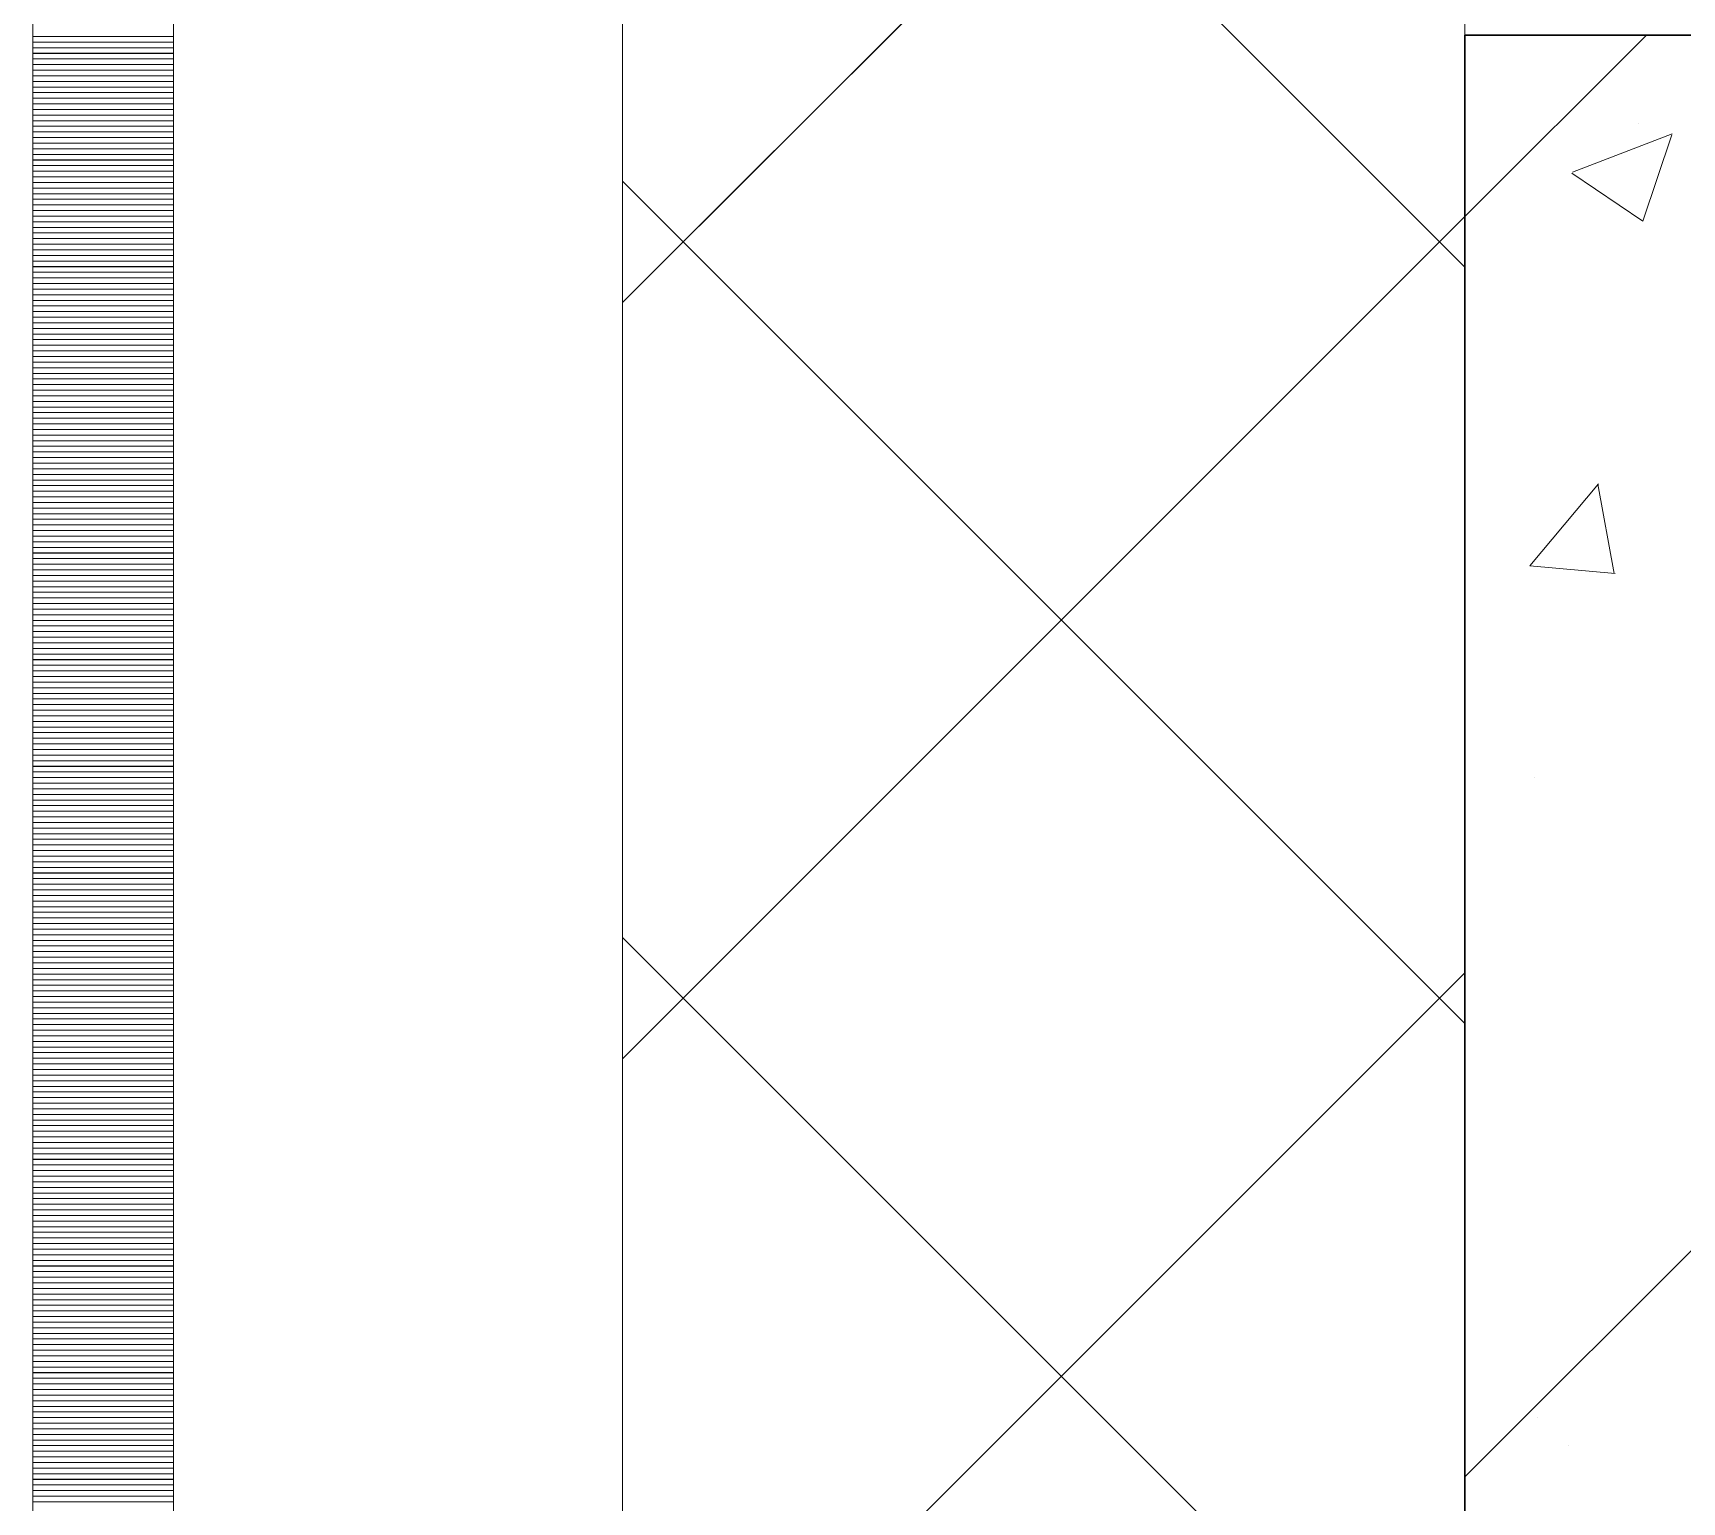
# Model space of a CAD drawing. Header units: millimetres. Extents: x 470010 to 1231400, y -134005 to 421770.
# Drawn here: x 806167.7 to 806461.4, y 177652 to 177913.6 of the extents above; entities that cross this region are included whole.
import ezdxf
from ezdxf.enums import TextEntityAlignment as Align

# ---------------------------------------------------------------- set-up
doc = ezdxf.new("R2010")
doc.units = ezdxf.units.MM
doc.linetypes.add('DASHED', pattern=[19.05, 12.7, -6.35])
doc.linetypes.add('HIDDEN2', pattern=[4.7625, 3.175, -1.5875])
doc.layers.get('Defpoints').update_dxf_attribs({"color": 140})
doc.layers.add('АР_Делит', color=120, linetype='Continuous', lineweight=0, plot=False)
for name, color, linetype, lineweight in [('АР_Колонны', 70, 'Continuous', 30), ('АР_Стены ЖБ', 7, 'Continuous', 35), ('АР_Стены ПЕНОблок', 52, 'Continuous', 20), ('АР_Тонкая', 254, 'Continuous', 5), ('АР_Утеплитель', 31, 'Continuous', 0), ('АР_Штриховка', 8, 'Continuous', 0)]:
    doc.layers.add(name, color=color, linetype=linetype, lineweight=lineweight)
doc.layers.add('РД_Оси_100', color=7, linetype='Continuous', lineweight=0, true_color=0x525252)
doc.styles.add('style1', font='ARIALN.TTF')

# ---------------------------------------------------------------- blocks, each defined once
blk = doc.blocks.new('СОШ_2200_АР_ОСИ_М100_28.05.24')
at = {"layer": 'АР_Делит', "color": 251, "linetype": 'DASHED', "true_color": 0x636466}
blk.add_lwpolyline([(114955, 135155), (114955, -355), (93595.036, -355), (93595.036, 13855), (94145, 13855), (94145, 68320), (66055, 68320), (66055, 13857.73), (83455, 13857.73), (83455, -355), (45245, -355), (45245, 13145), (44695, 13145), (44695, 26755), (45245, 26755), (45245, 68320), (20455, 68320), (20455, 26755), (27955, 26755), (27955, 13145), (-355, 13145), (-355, 100855)], dxfattribs=at)
blk = doc.blocks.new('A$C9108343f')
at = {"layer": 'АР_Колонны', "color": 18, "linetype": 'HIDDEN2', "lineweight": 25, "true_color": 0x000000}
for p, q in [((140704.09, 278279.49), (140924.09, 278279.49)), ((140704.09, 277079.49), (140704.09, 278279.49))]:
    blk.add_line(p, q, dxfattribs=at)
at = {"layer": 'АР_Колонны', "color": 18, "linetype": 'Continuous', "lineweight": 15, "true_color": 0x000000}
for p, q in [((140924.09, 278279.49), (140704.09, 278279.49)), ((140704.09, 278279.49), (140704.09, 277079.49)), ((140924.09, 278279.49), (140704.09, 278279.49)), ((140704.09, 278279.49), (140704.09, 277079.49))]:
    blk.add_line(p, q, dxfattribs=at)
at = {"layer": 'АР_Стены ЖБ', "color": 18, "linetype": 'Continuous', "lineweight": 30, "true_color": 0x000000}
for p, q in [((140924.09, 278279.49), (140704.09, 278279.49)), ((140704.09, 278279.49), (140704.09, 277079.49))]:
    blk.add_line(p, q, dxfattribs=at)
at = {"layer": 'АР_Стены ПЕНОблок', "color": 18, "linetype": 'Continuous', "lineweight": 20, "true_color": 0x000000}
blk.add_line((140704.09, 313879.49), (140704.09, 237679.49), dxfattribs=at)
at = {"layer": 'АР_Тонкая', "color": 18, "linetype": 'Continuous', "lineweight": 5, "true_color": 0x000000}
for p, q in [((140449.09, 313879.49), (140449.09, 237679.49)), ((140474.09, 313879.49), (140474.09, 237679.49)), ((140474.09, 237679.49), (140474.09, 313879.49)), ((140554.09, 237679.49), (140554.09, 313879.49))]:
    blk.add_line(p, q, dxfattribs=at)
at = {"layer": 'АР_Утеплитель', "color": 18, "linetype": 'Continuous', "lineweight": 0, "true_color": 0x000000}
for p, q in [((140554.09, 313879.49), (140554.09, 237679.49)), ((140704.09, 237679.49), (140704.09, 313879.49))]:
    blk.add_line(p, q, dxfattribs=at)
at = {"layer": 'АР_Штриховка', "color": 18, "linetype": 'Continuous', "lineweight": 0, "true_color": 0x000000}
for p, q in [((140704.09, 278238.16), (140554.09, 278388.16)), ((140554.09, 278231.87), (140704.09, 278381.87)), ((140449.09, 278279.24), (140474.09, 278279.24)), ((140449.09, 278278.24), (140474.09, 278278.24)), ((140449.09, 278277.24), (140474.09, 278277.24)), ((140449.09, 278276.24), (140474.09, 278276.24)), ((140449.09, 278275.24), (140474.09, 278275.24)), ((140449.09, 278274.24), (140474.09, 278274.24)), ((140449.09, 278273.24), (140474.09, 278273.24)), ((140449.09, 278272.24), (140474.09, 278272.24)), ((140449.09, 278271.24), (140474.09, 278271.24)), ((140449.09, 278270.24), (140474.09, 278270.24)), ((140449.09, 278269.24), (140474.09, 278269.24)), ((140449.09, 278268.24), (140474.09, 278268.24)), ((140449.09, 278267.24), (140474.09, 278267.24)), ((140449.09, 278266.24), (140474.09, 278266.24)), ((140449.09, 278265.24), (140474.09, 278265.24)), ((140449.09, 278264.24), (140474.09, 278264.24)), ((140449.09, 278263.24), (140474.09, 278263.24)), ((140734.93, 278263.73), (140734.93, 278263.73)), ((140449.09, 278262.24), (140474.09, 278262.24)), ((140449.09, 278261.24), (140474.09, 278261.24)), ((140449.09, 278260.24), (140474.09, 278260.24)), ((140723.22, 278255.07), (140741.01, 278261.9)), ((140735.78, 278246.35), (140740.93, 278261.7)), ((140449.09, 278259.24), (140474.09, 278259.24)), ((140449.09, 278258.24), (140474.09, 278258.24)), ((140449.09, 278257.24), (140474.09, 278257.24)), ((140449.09, 278256.24), (140474.09, 278256.24)), ((140449.09, 278255.24), (140474.09, 278255.24)), ((140449.09, 278254.24), (140474.09, 278254.24)), ((140723.13, 278254.87), (140735.77, 278246.35)), ((140449.09, 278253.24), (140474.09, 278253.24)), ((140449.09, 278252.24), (140474.09, 278252.24)), ((140449.09, 278251.24), (140474.09, 278251.24)), ((140704.09, 278103.46), (140554.09, 278253.46)), ((140449.09, 278250.24), (140474.09, 278250.24)), ((140449.09, 278249.24), (140474.09, 278249.24)), ((140449.09, 278248.24), (140474.09, 278248.24)), ((140449.09, 278247.24), (140474.09, 278247.24)), ((140449.09, 278246.24), (140474.09, 278246.24)), ((140449.09, 278245.24), (140474.09, 278245.24)), ((140554.09, 278097.17), (140704.09, 278247.17)), ((140449.09, 278244.24), (140474.09, 278244.24)), ((140449.09, 278243.24), (140474.09, 278243.24)), ((140449.09, 278242.24), (140474.09, 278242.24)), ((140449.09, 278241.24), (140474.09, 278241.24)), ((140449.09, 278240.24), (140474.09, 278240.24)), ((140449.09, 278239.24), (140474.09, 278239.24)), ((140449.09, 278238.24), (140474.09, 278238.24)), ((140449.09, 278237.24), (140474.09, 278237.24)), ((140449.09, 278236.24), (140474.09, 278236.24)), ((140449.09, 278235.24), (140474.09, 278235.24)), ((140449.09, 278234.24), (140474.09, 278234.24)), ((140449.09, 278233.24), (140474.09, 278233.24)), ((140449.09, 278232.24), (140474.09, 278232.24)), ((140449.09, 278231.24), (140474.09, 278231.24)), ((140449.09, 278230.24), (140474.09, 278230.24)), ((140449.09, 278229.24), (140474.09, 278229.24)), ((140449.09, 278228.24), (140474.09, 278228.24)), ((140449.09, 278227.24), (140474.09, 278227.24)), ((140449.09, 278226.24), (140474.09, 278226.24)), ((140449.09, 278225.24), (140474.09, 278225.24)), ((140449.09, 278224.24), (140474.09, 278224.24)), ((140449.09, 278223.24), (140474.09, 278223.24)), ((140449.09, 278222.24), (140474.09, 278222.24)), ((140449.09, 278221.24), (140474.09, 278221.24)), ((140449.09, 278220.24), (140474.09, 278220.24)), ((140449.09, 278219.24), (140474.09, 278219.24)), ((140449.09, 278218.24), (140474.09, 278218.24)), ((140449.09, 278217.24), (140474.09, 278217.24)), ((140449.09, 278216.24), (140474.09, 278216.24)), ((140449.09, 278215.24), (140474.09, 278215.24)), ((140449.09, 278214.24), (140474.09, 278214.24)), ((140449.09, 278213.24), (140474.09, 278213.24)), ((140449.09, 278212.24), (140474.09, 278212.24)), ((140449.09, 278211.24), (140474.09, 278211.24)), ((140449.09, 278210.24), (140474.09, 278210.24)), ((140449.09, 278209.24), (140474.09, 278209.24)), ((140449.09, 278208.24), (140474.09, 278208.24)), ((140449.09, 278207.24), (140474.09, 278207.24)), ((140449.09, 278206.24), (140474.09, 278206.24)), ((140449.09, 278205.24), (140474.09, 278205.24)), ((140449.09, 278204.24), (140474.09, 278204.24)), ((140449.09, 278203.24), (140474.09, 278203.24)), ((140449.09, 278202.24), (140474.09, 278202.24)), ((140449.09, 278201.24), (140474.09, 278201.24)), ((140449.09, 278200.24), (140474.09, 278200.24)), ((140449.09, 278199.24), (140474.09, 278199.24)), ((140449.09, 278198.24), (140474.09, 278198.24)), ((140715.65, 278184.95), (140727.89, 278199.54)), ((140730.67, 278183.58), (140727.74, 278199.5)), ((140449.09, 278197.24), (140474.09, 278197.24)), ((140449.09, 278196.24), (140474.09, 278196.24)), ((140449.09, 278195.24), (140474.09, 278195.24)), ((140449.09, 278194.24), (140474.09, 278194.24)), ((140449.09, 278193.24), (140474.09, 278193.24)), ((140449.09, 278192.24), (140474.09, 278192.24)), ((140449.09, 278191.24), (140474.09, 278191.24)), ((140449.09, 278190.24), (140474.09, 278190.24)), ((140449.09, 278189.24), (140474.09, 278189.24)), ((140449.09, 278188.24), (140474.09, 278188.24)), ((140449.09, 278187.24), (140474.09, 278187.24)), ((140449.09, 278186.24), (140474.09, 278186.24)), ((140449.09, 278185.24), (140474.09, 278185.24)), ((140449.09, 278184.24), (140474.09, 278184.24)), ((140715.65, 278184.94), (140730.83, 278183.61)), ((140449.09, 278183.24), (140474.09, 278183.24)), ((140449.09, 278182.24), (140474.09, 278182.24)), ((140449.09, 278181.24), (140474.09, 278181.24)), ((140449.09, 278180.24), (140474.09, 278180.24)), ((140449.09, 278179.24), (140474.09, 278179.24)), ((140449.09, 278178.24), (140474.09, 278178.24)), ((140449.09, 278177.24), (140474.09, 278177.24)), ((140449.09, 278176.24), (140474.09, 278176.24)), ((140449.09, 278175.24), (140474.09, 278175.24)), ((140449.09, 278174.24), (140474.09, 278174.24)), ((140449.09, 278173.24), (140474.09, 278173.24)), ((140449.09, 278172.24), (140474.09, 278172.24)), ((140449.09, 278171.24), (140474.09, 278171.24)), ((140449.09, 278170.24), (140474.09, 278170.24)), ((140449.09, 278169.24), (140474.09, 278169.24)), ((140449.09, 278168.24), (140474.09, 278168.24)), ((140449.09, 278167.24), (140474.09, 278167.24)), ((140449.09, 278166.24), (140474.09, 278166.24)), ((140449.09, 278165.24), (140474.09, 278165.24)), ((140449.09, 278164.24), (140474.09, 278164.24)), ((140449.09, 278163.24), (140474.09, 278163.24)), ((140449.09, 278162.24), (140474.09, 278162.24)), ((140449.09, 278161.24), (140474.09, 278161.24)), ((140449.09, 278160.24), (140474.09, 278160.24)), ((140449.09, 278159.24), (140474.09, 278159.24)), ((140449.09, 278158.24), (140474.09, 278158.24)), ((140449.09, 278157.24), (140474.09, 278157.24)), ((140449.09, 278156.24), (140474.09, 278156.24)), ((140449.09, 278155.24), (140474.09, 278155.24)), ((140449.09, 278154.24), (140474.09, 278154.24)), ((140449.09, 278153.24), (140474.09, 278153.24)), ((140449.09, 278152.24), (140474.09, 278152.24)), ((140449.09, 278151.24), (140474.09, 278151.24)), ((140449.09, 278150.24), (140474.09, 278150.24)), ((140449.09, 278149.24), (140474.09, 278149.24)), ((140449.09, 278148.24), (140474.09, 278148.24)), ((140449.09, 278147.24), (140474.09, 278147.24)), ((140449.09, 278146.24), (140474.09, 278146.24)), ((140449.09, 278145.24), (140474.09, 278145.24)), ((140449.09, 278144.24), (140474.09, 278144.24)), ((140449.09, 278143.24), (140474.09, 278143.24)), ((140449.09, 278142.24), (140474.09, 278142.24)), ((140449.09, 278141.24), (140474.09, 278141.24)), ((140449.09, 278140.24), (140474.09, 278140.24)), ((140449.09, 278139.24), (140474.09, 278139.24)), ((140449.09, 278138.24), (140474.09, 278138.24)), ((140449.09, 278137.24), (140474.09, 278137.24)), ((140449.09, 278136.24), (140474.09, 278136.24)), ((140449.09, 278135.24), (140474.09, 278135.24)), ((140449.09, 278134.24), (140474.09, 278134.24)), ((140449.09, 278133.24), (140474.09, 278133.24)), ((140449.09, 278132.24), (140474.09, 278132.24)), ((140449.09, 278131.24), (140474.09, 278131.24)), ((140449.09, 278130.24), (140474.09, 278130.24)), ((140449.09, 278129.24), (140474.09, 278129.24)), ((140449.09, 278128.24), (140474.09, 278128.24)), ((140449.09, 278127.24), (140474.09, 278127.24)), ((140449.09, 278126.24), (140474.09, 278126.24)), ((140449.09, 278125.24), (140474.09, 278125.24)), ((140449.09, 278124.24), (140474.09, 278124.24)), ((140449.09, 278123.24), (140474.09, 278123.24)), ((140449.09, 278122.24), (140474.09, 278122.24)), ((140449.09, 278121.24), (140474.09, 278121.24)), ((140449.09, 278120.24), (140474.09, 278120.24)), ((140449.09, 278119.24), (140474.09, 278119.24)), ((140704.09, 277968.75), (140554.09, 278118.75)), ((140449.09, 278118.24), (140474.09, 278118.24)), ((140449.09, 278117.24), (140474.09, 278117.24)), ((140449.09, 278116.24), (140474.09, 278116.24)), ((140449.09, 278115.24), (140474.09, 278115.24)), ((140449.09, 278114.24), (140474.09, 278114.24)), ((140449.09, 278113.24), (140474.09, 278113.24)), ((140449.09, 278112.24), (140474.09, 278112.24)), ((140449.09, 278111.24), (140474.09, 278111.24)), ((140449.09, 278110.24), (140474.09, 278110.24)), ((140554.09, 277962.47), (140704.09, 278112.47)), ((140449.09, 278109.24), (140474.09, 278109.24)), ((140449.09, 278108.24), (140474.09, 278108.24)), ((140449.09, 278107.24), (140474.09, 278107.24)), ((140449.09, 278106.24), (140474.09, 278106.24)), ((140449.09, 278105.24), (140474.09, 278105.24)), ((140449.09, 278104.24), (140474.09, 278104.24)), ((140449.09, 278103.24), (140474.09, 278103.24)), ((140449.09, 278102.24), (140474.09, 278102.24)), ((140449.09, 278101.24), (140474.09, 278101.24)), ((140449.09, 278100.24), (140474.09, 278100.24)), ((140449.09, 278099.24), (140474.09, 278099.24)), ((140449.09, 278098.24), (140474.09, 278098.24)), ((140449.09, 278097.24), (140474.09, 278097.24)), ((140449.09, 278096.24), (140474.09, 278096.24)), ((140449.09, 278095.24), (140474.09, 278095.24)), ((140449.09, 278094.24), (140474.09, 278094.24)), ((140449.09, 278093.24), (140474.09, 278093.24)), ((140449.09, 278092.24), (140474.09, 278092.24)), ((140449.09, 278091.24), (140474.09, 278091.24)), ((140449.09, 278090.24), (140474.09, 278090.24)), ((140449.09, 278089.24), (140474.09, 278089.24)), ((140449.09, 278088.24), (140474.09, 278088.24)), ((140449.09, 278087.24), (140474.09, 278087.24)), ((140449.09, 278086.24), (140474.09, 278086.24)), ((140449.09, 278085.24), (140474.09, 278085.24)), ((140449.09, 278084.24), (140474.09, 278084.24)), ((140449.09, 278083.24), (140474.09, 278083.24)), ((140449.09, 278082.24), (140474.09, 278082.24)), ((140449.09, 278081.24), (140474.09, 278081.24)), ((140449.09, 278080.24), (140474.09, 278080.24)), ((140449.09, 278079.24), (140474.09, 278079.24)), ((140449.09, 278078.24), (140474.09, 278078.24)), ((140449.09, 278077.24), (140474.09, 278077.24)), ((140449.09, 278076.24), (140474.09, 278076.24)), ((140449.09, 278075.24), (140474.09, 278075.24)), ((140449.09, 278074.24), (140474.09, 278074.24)), ((140449.09, 278073.24), (140474.09, 278073.24)), ((140449.09, 278072.24), (140474.09, 278072.24)), ((140449.09, 278071.24), (140474.09, 278071.24)), ((140449.09, 278070.24), (140474.09, 278070.24)), ((140449.09, 278069.24), (140474.09, 278069.24)), ((140449.09, 278068.24), (140474.09, 278068.24)), ((140449.09, 278067.24), (140474.09, 278067.24)), ((140449.09, 278066.24), (140474.09, 278066.24)), ((140449.09, 278065.24), (140474.09, 278065.24)), ((140449.09, 278064.24), (140474.09, 278064.24)), ((140449.09, 278063.24), (140474.09, 278063.24)), ((140449.09, 278062.24), (140474.09, 278062.24)), ((140449.09, 278061.24), (140474.09, 278061.24)), ((140449.09, 278060.24), (140474.09, 278060.24)), ((140449.09, 278059.24), (140474.09, 278059.24)), ((140449.09, 278058.24), (140474.09, 278058.24)), ((140449.09, 278057.24), (140474.09, 278057.24)), ((140449.09, 278056.24), (140474.09, 278056.24)), ((140449.09, 278055.24), (140474.09, 278055.24)), ((140449.09, 278054.24), (140474.09, 278054.24)), ((140449.09, 278053.24), (140474.09, 278053.24)), ((140449.09, 278052.24), (140474.09, 278052.24)), ((140449.09, 278051.24), (140474.09, 278051.24)), ((140449.09, 278050.24), (140474.09, 278050.24)), ((140449.09, 278049.24), (140474.09, 278049.24)), ((140449.09, 278048.24), (140474.09, 278048.24)), ((140449.09, 278047.24), (140474.09, 278047.24)), ((140449.09, 278046.24), (140474.09, 278046.24)), ((140449.09, 278045.24), (140474.09, 278045.24)), ((140449.09, 278044.24), (140474.09, 278044.24)), ((140449.09, 278043.24), (140474.09, 278043.24)), ((140449.09, 278042.24), (140474.09, 278042.24)), ((140449.09, 278041.24), (140474.09, 278041.24)), ((140449.09, 278040.24), (140474.09, 278040.24)), ((140449.09, 278039.24), (140474.09, 278039.24)), ((140449.09, 278038.24), (140474.09, 278038.24)), ((140449.09, 278037.24), (140474.09, 278037.24)), ((140449.09, 278036.24), (140474.09, 278036.24)), ((140449.09, 278035.24), (140474.09, 278035.24)), ((140449.09, 278034.24), (140474.09, 278034.24)), ((140449.09, 278033.24), (140474.09, 278033.24)), ((140449.09, 278032.24), (140474.09, 278032.24)), ((140449.09, 278031.24), (140474.09, 278031.24)), ((140716.97, 278033.22), (140716.97, 278033.22)), ((140449.09, 278030.24), (140474.09, 278030.24)), ((140449.09, 278029.24), (140474.09, 278029.24)), ((140449.09, 278028.24), (140474.09, 278028.24)), ((140722.58, 278028.23), (140722.58, 278028.23)), ((140449.09, 278027.24), (140474.09, 278027.24)), ((140449.09, 278026.24), (140474.09, 278026.24)), ((140449.09, 278025.24), (140474.09, 278025.24)), ((140449.09, 278024.24), (140474.09, 278024.24)), ((140449.09, 278023.24), (140474.09, 278023.24)), ((140449.09, 278022.24), (140474.09, 278022.24)), ((140449.09, 278021.24), (140474.09, 278021.24)), ((140449.09, 278020.24), (140474.09, 278020.24)), ((140449.09, 278019.24), (140474.09, 278019.24)), ((140449.09, 278018.24), (140474.09, 278018.24))]:
    blk.add_line(p, q, dxfattribs=at)
at = {"layer": 'АР_Штриховка', "color": 18, "linetype": 'Continuous', "lineweight": 5, "true_color": 0x000000}
for p, q in [((140704.09, 278247.17), (140736.42, 278279.49)), ((140704.09, 278022.66), (140924.09, 278242.66)), ((140716.43, 278147.25), (140716.43, 278147.25))]:
    blk.add_line(p, q, dxfattribs=at)
at = {"layer": 'РД_Оси_100'}
blk.add_blockref('СОШ_2200_АР_ОСИ_М100_28.05.24', (140804.09, 223079.49), dxfattribs=at)
at = {"layer": 'Defpoints', "color": 18, "true_color": 0x000000, "style": 'style1'}
for p in [(143949.34, 316089.12), (143974.98, 281639.5), (143890.4, 273244.71), (143839.99, 264276.81), (143967.75, 254892.38), (12251.96, 104178.14), (12382.58, 96023.14)]:
    blk.add_attdef('АР-ПОМЕЩЕНИЕ:НАИМЕНОВАНИЕ', text='', height=100, dxfattribs=at).set_placement(p, align=Align.MIDDLE)
at = {"layer": 'Defpoints', "color": 18, "true_color": 0x000000, "style": 'style1', "flags": 8}
for p in [(143951.3, 279099.09), (143848.34, 269251.11), (143875.33, 260094.25), (144049.74, 250824.7), (163419.28, 238153.36), (155897.46, 237965.97), (183037.2, 237965.97), (143342.94, 237876.19)]:
    blk.add_attdef('АР-ПОМЕЩЕНИЕ:НАИМЕНОВАНИЕ', text='', height=100, dxfattribs=at).set_placement(p, align=Align.MIDDLE)

msp = doc.modelspace()

# ---------------------------------------------------------------- linework, layer by layer
at = {"layer": 'АР_Колонны', "color": 18, "linetype": 'HIDDEN2', "lineweight": 25, "true_color": 0x000000}
for p, q in [((806422.706, 177913.25), (806642.706, 177913.25)), ((806422.706, 176713.25), (806422.706, 177913.25))]:
    msp.add_line(p, q, dxfattribs=at)
at = {"layer": 'АР_Колонны', "color": 18, "linetype": 'Continuous', "lineweight": 15, "true_color": 0x000000}
for p, q in [((806642.706, 177913.25), (806422.706, 177913.25)), ((806422.706, 177913.25), (806422.706, 176713.25)), ((806642.706, 177913.25), (806422.706, 177913.25)), ((806422.706, 177913.25), (806422.706, 176713.25))]:
    msp.add_line(p, q, dxfattribs=at)
at = {"layer": 'АР_Стены ЖБ', "color": 18, "linetype": 'Continuous', "lineweight": 30, "true_color": 0x000000}
for p, q in [((806642.706, 177913.25), (806422.706, 177913.25)), ((806422.706, 177913.25), (806422.706, 176713.25))]:
    msp.add_line(p, q, dxfattribs=at)
at = {"layer": 'АР_Стены ПЕНОблок', "color": 18, "linetype": 'Continuous', "lineweight": 20, "true_color": 0x000000}
msp.add_line((806422.706, 213513.251), (806422.706, 137313.251), dxfattribs=at)
at = {"layer": 'АР_Тонкая', "color": 18, "linetype": 'Continuous', "lineweight": 5, "true_color": 0x000000}
for p, q in [((806167.706, 213513.251), (806167.706, 137313.251)), ((806192.706, 213513.251), (806192.706, 137313.251)), ((806192.706, 137313.251), (806192.706, 213513.251)), ((806272.706, 137313.251), (806272.706, 213513.251))]:
    msp.add_line(p, q, dxfattribs=at)
at = {"layer": 'АР_Утеплитель', "color": 18, "linetype": 'Continuous', "lineweight": 0, "true_color": 0x000000}
for p, q in [((806272.706, 213513.251), (806272.706, 137313.251)), ((806422.706, 137313.251), (806422.706, 213513.251))]:
    msp.add_line(p, q, dxfattribs=at)
at = {"layer": 'АР_Штриховка', "color": 18, "linetype": 'Continuous', "lineweight": 0, "true_color": 0x000000}
for p, q in [((806422.706, 177871.919), (806272.706, 178021.919)), ((806272.706, 177865.632), (806422.706, 178015.632)), ((806167.706, 177913), (806192.706, 177913)), ((806167.706, 177912), (806192.706, 177912)), ((806167.706, 177911), (806192.706, 177911)), ((806167.706, 177910), (806192.706, 177910)), ((806167.706, 177909), (806192.706, 177909)), ((806167.706, 177908), (806192.706, 177908)), ((806167.706, 177907), (806192.706, 177907)), ((806167.706, 177906), (806192.706, 177906)), ((806167.706, 177905), (806192.706, 177905)), ((806167.706, 177904), (806192.706, 177904)), ((806167.706, 177903), (806192.706, 177903)), ((806167.706, 177902), (806192.706, 177902)), ((806167.706, 177901), (806192.706, 177901)), ((806167.706, 177900), (806192.706, 177900)), ((806167.706, 177899), (806192.706, 177899)), ((806167.706, 177898), (806192.706, 177898)), ((806167.706, 177897), (806192.706, 177897)), ((806167.706, 177896), (806192.706, 177896)), ((806167.706, 177895), (806192.706, 177895)), ((806167.706, 177894), (806192.706, 177894)), ((806441.837, 177888.833), (806459.621, 177895.66)), ((806454.388, 177880.105), (806459.538, 177895.454)), ((806167.706, 177893), (806192.706, 177893)), ((806167.706, 177892), (806192.706, 177892)), ((806167.706, 177891), (806192.706, 177891)), ((806167.706, 177890), (806192.706, 177890)), ((806167.706, 177889), (806192.706, 177889)), ((806441.745, 177888.63), (806454.379, 177880.108)), ((806167.706, 177888), (806192.706, 177888)), ((806167.706, 177887), (806192.706, 177887)), ((806167.706, 177886), (806192.706, 177886)), ((806422.706, 177737.215), (806272.706, 177887.215)), ((806167.706, 177885), (806192.706, 177885)), ((806167.706, 177884), (806192.706, 177884)), ((806167.706, 177883), (806192.706, 177883)), ((806167.706, 177882), (806192.706, 177882)), ((806167.706, 177881), (806192.706, 177881)), ((806167.706, 177880), (806192.706, 177880)), ((806272.706, 177730.928), (806422.706, 177880.928)), ((806167.706, 177879), (806192.706, 177879)), ((806167.706, 177878), (806192.706, 177878)), ((806167.706, 177877), (806192.706, 177877)), ((806167.706, 177876), (806192.706, 177876)), ((806167.706, 177875), (806192.706, 177875)), ((806167.706, 177874), (806192.706, 177874)), ((806167.706, 177873), (806192.706, 177873)), ((806167.706, 177872), (806192.706, 177872)), ((806167.706, 177871), (806192.706, 177871)), ((806167.706, 177870), (806192.706, 177870)), ((806167.706, 177869), (806192.706, 177869)), ((806167.706, 177868), (806192.706, 177868)), ((806167.706, 177867), (806192.706, 177867)), ((806167.706, 177866), (806192.706, 177866)), ((806167.706, 177865), (806192.706, 177865)), ((806167.706, 177864), (806192.706, 177864)), ((806167.706, 177863), (806192.706, 177863)), ((806167.706, 177862), (806192.706, 177862)), ((806167.706, 177861), (806192.706, 177861)), ((806167.706, 177860), (806192.706, 177860)), ((806167.706, 177859), (806192.706, 177859)), ((806167.706, 177858), (806192.706, 177858)), ((806167.706, 177857), (806192.706, 177857)), ((806167.706, 177856), (806192.706, 177856)), ((806167.706, 177855), (806192.706, 177855)), ((806167.706, 177854), (806192.706, 177854)), ((806167.706, 177853), (806192.706, 177853)), ((806167.706, 177852), (806192.706, 177852)), ((806167.706, 177851), (806192.706, 177851)), ((806167.706, 177850), (806192.706, 177850)), ((806167.706, 177849), (806192.706, 177849)), ((806167.706, 177848), (806192.706, 177848)), ((806167.706, 177847), (806192.706, 177847)), ((806167.706, 177846), (806192.706, 177846)), ((806167.706, 177845), (806192.706, 177845)), ((806167.706, 177844), (806192.706, 177844)), ((806167.706, 177843), (806192.706, 177843)), ((806167.706, 177842), (806192.706, 177842)), ((806167.706, 177841), (806192.706, 177841)), ((806167.706, 177840), (806192.706, 177840)), ((806167.706, 177839), (806192.706, 177839)), ((806167.706, 177838), (806192.706, 177838)), ((806167.706, 177837), (806192.706, 177837)), ((806167.706, 177836), (806192.706, 177836)), ((806167.706, 177835), (806192.706, 177835)), ((806167.706, 177834), (806192.706, 177834)), ((806167.706, 177833), (806192.706, 177833)), ((806434.26, 177818.705), (806446.505, 177833.298)), ((806449.285, 177817.337), (806446.348, 177833.259)), ((806167.706, 177832), (806192.706, 177832)), ((806167.706, 177831), (806192.706, 177831)), ((806167.706, 177830), (806192.706, 177830)), ((806167.706, 177829), (806192.706, 177829)), ((806167.706, 177828), (806192.706, 177828)), ((806167.706, 177827), (806192.706, 177827)), ((806167.706, 177826), (806192.706, 177826)), ((806167.706, 177825), (806192.706, 177825)), ((806167.706, 177824), (806192.706, 177824)), ((806167.706, 177823), (806192.706, 177823)), ((806167.706, 177822), (806192.706, 177822)), ((806167.706, 177821), (806192.706, 177821)), ((806167.706, 177820), (806192.706, 177820)), ((806167.706, 177819), (806192.706, 177819)), ((806167.706, 177818), (806192.706, 177818)), ((806434.259, 177818.695), (806449.441, 177817.366)), ((806167.706, 177817), (806192.706, 177817)), ((806167.706, 177816), (806192.706, 177816)), ((806167.706, 177815), (806192.706, 177815)), ((806167.706, 177814), (806192.706, 177814)), ((806167.706, 177813), (806192.706, 177813)), ((806167.706, 177812), (806192.706, 177812)), ((806167.706, 177811), (806192.706, 177811)), ((806167.706, 177810), (806192.706, 177810)), ((806167.706, 177809), (806192.706, 177809)), ((806167.706, 177808), (806192.706, 177808)), ((806167.706, 177807), (806192.706, 177807)), ((806167.706, 177806), (806192.706, 177806)), ((806167.706, 177805), (806192.706, 177805)), ((806167.706, 177804), (806192.706, 177804)), ((806167.706, 177803), (806192.706, 177803)), ((806167.706, 177802), (806192.706, 177802)), ((806167.706, 177801), (806192.706, 177801)), ((806167.706, 177800), (806192.706, 177800)), ((806167.706, 177799), (806192.706, 177799)), ((806167.706, 177798), (806192.706, 177798)), ((806167.706, 177797), (806192.706, 177797)), ((806167.706, 177796), (806192.706, 177796)), ((806167.706, 177795), (806192.706, 177795)), ((806167.706, 177794), (806192.706, 177794)), ((806167.706, 177793), (806192.706, 177793)), ((806167.706, 177792), (806192.706, 177792)), ((806167.706, 177791), (806192.706, 177791)), ((806167.706, 177790), (806192.706, 177790)), ((806167.706, 177789), (806192.706, 177789)), ((806167.706, 177788), (806192.706, 177788)), ((806167.706, 177787), (806192.706, 177787)), ((806167.706, 177786), (806192.706, 177786)), ((806167.706, 177785), (806192.706, 177785)), ((806167.706, 177784), (806192.706, 177784)), ((806167.706, 177783), (806192.706, 177783)), ((806167.706, 177782), (806192.706, 177782)), ((806167.706, 177781), (806192.706, 177781)), ((806167.706, 177780), (806192.706, 177780)), ((806167.706, 177779), (806192.706, 177779)), ((806167.706, 177778), (806192.706, 177778)), ((806167.706, 177777), (806192.706, 177777)), ((806167.706, 177776), (806192.706, 177776)), ((806167.706, 177775), (806192.706, 177775)), ((806167.706, 177774), (806192.706, 177774)), ((806167.706, 177773), (806192.706, 177773)), ((806167.706, 177772), (806192.706, 177772)), ((806167.706, 177771), (806192.706, 177771)), ((806167.706, 177770), (806192.706, 177770)), ((806167.706, 177769), (806192.706, 177769)), ((806167.706, 177768), (806192.706, 177768)), ((806167.706, 177767), (806192.706, 177767)), ((806167.706, 177766), (806192.706, 177766)), ((806167.706, 177765), (806192.706, 177765)), ((806167.706, 177764), (806192.706, 177764)), ((806167.706, 177763), (806192.706, 177763)), ((806167.706, 177762), (806192.706, 177762)), ((806167.706, 177761), (806192.706, 177761)), ((806167.706, 177760), (806192.706, 177760)), ((806167.706, 177759), (806192.706, 177759)), ((806167.706, 177758), (806192.706, 177758)), ((806167.706, 177757), (806192.706, 177757)), ((806167.706, 177756), (806192.706, 177756)), ((806167.706, 177755), (806192.706, 177755)), ((806167.706, 177754), (806192.706, 177754)), ((806167.706, 177753), (806192.706, 177753)), ((806167.706, 177752), (806192.706, 177752)), ((806167.706, 177751), (806192.706, 177751)), ((806422.706, 177602.511), (806272.706, 177752.511)), ((806167.706, 177750), (806192.706, 177750)), ((806167.706, 177749), (806192.706, 177749)), ((806167.706, 177748), (806192.706, 177748)), ((806167.706, 177747), (806192.706, 177747)), ((806167.706, 177746), (806192.706, 177746)), ((806167.706, 177745), (806192.706, 177745)), ((806272.706, 177596.224), (806422.706, 177746.224)), ((806167.706, 177744), (806192.706, 177744)), ((806167.706, 177743), (806192.706, 177743)), ((806167.706, 177742), (806192.706, 177742)), ((806167.706, 177741), (806192.706, 177741)), ((806167.706, 177740), (806192.706, 177740)), ((806167.706, 177739), (806192.706, 177739)), ((806167.706, 177738), (806192.706, 177738)), ((806167.706, 177737), (806192.706, 177737)), ((806167.706, 177736), (806192.706, 177736)), ((806167.706, 177735), (806192.706, 177735)), ((806167.706, 177734), (806192.706, 177734)), ((806167.706, 177733), (806192.706, 177733)), ((806167.706, 177732), (806192.706, 177732)), ((806167.706, 177731), (806192.706, 177731)), ((806167.706, 177730), (806192.706, 177730)), ((806167.706, 177729), (806192.706, 177729)), ((806167.706, 177728), (806192.706, 177728)), ((806167.706, 177727), (806192.706, 177727)), ((806167.706, 177726), (806192.706, 177726)), ((806167.706, 177725), (806192.706, 177725)), ((806167.706, 177724), (806192.706, 177724)), ((806167.706, 177723), (806192.706, 177723)), ((806167.706, 177722), (806192.706, 177722)), ((806167.706, 177721), (806192.706, 177721)), ((806167.706, 177720), (806192.706, 177720)), ((806167.706, 177719), (806192.706, 177719)), ((806167.706, 177718), (806192.706, 177718)), ((806167.706, 177717), (806192.706, 177717)), ((806167.706, 177716), (806192.706, 177716)), ((806167.706, 177715), (806192.706, 177715)), ((806167.706, 177714), (806192.706, 177714)), ((806167.706, 177713), (806192.706, 177713)), ((806167.706, 177712), (806192.706, 177712)), ((806167.706, 177711), (806192.706, 177711)), ((806167.706, 177710), (806192.706, 177710)), ((806167.706, 177709), (806192.706, 177709)), ((806167.706, 177708), (806192.706, 177708)), ((806167.706, 177707), (806192.706, 177707)), ((806167.706, 177706), (806192.706, 177706)), ((806167.706, 177705), (806192.706, 177705)), ((806167.706, 177704), (806192.706, 177704)), ((806167.706, 177703), (806192.706, 177703)), ((806167.706, 177702), (806192.706, 177702)), ((806167.706, 177701), (806192.706, 177701)), ((806167.706, 177700), (806192.706, 177700)), ((806167.706, 177699), (806192.706, 177699)), ((806167.706, 177698), (806192.706, 177698)), ((806167.706, 177697), (806192.706, 177697)), ((806167.706, 177696), (806192.706, 177696)), ((806167.706, 177695), (806192.706, 177695)), ((806167.706, 177694), (806192.706, 177694)), ((806167.706, 177693), (806192.706, 177693)), ((806167.706, 177692), (806192.706, 177692)), ((806167.706, 177691), (806192.706, 177691)), ((806167.706, 177690), (806192.706, 177690)), ((806167.706, 177689), (806192.706, 177689)), ((806167.706, 177688), (806192.706, 177688)), ((806167.706, 177687), (806192.706, 177687)), ((806167.706, 177686), (806192.706, 177686)), ((806167.706, 177685), (806192.706, 177685)), ((806167.706, 177684), (806192.706, 177684)), ((806167.706, 177683), (806192.706, 177683)), ((806167.706, 177682), (806192.706, 177682)), ((806167.706, 177681), (806192.706, 177681)), ((806167.706, 177680), (806192.706, 177680)), ((806167.706, 177679), (806192.706, 177679)), ((806167.706, 177678), (806192.706, 177678)), ((806167.706, 177677), (806192.706, 177677)), ((806167.706, 177676), (806192.706, 177676)), ((806167.706, 177675), (806192.706, 177675)), ((806167.706, 177674), (806192.706, 177674)), ((806167.706, 177673), (806192.706, 177673)), ((806167.706, 177672), (806192.706, 177672)), ((806167.706, 177671), (806192.706, 177671)), ((806167.706, 177670), (806192.706, 177670)), ((806167.706, 177669), (806192.706, 177669)), ((806167.706, 177668), (806192.706, 177668)), ((806167.706, 177667), (806192.706, 177667)), ((806167.706, 177666), (806192.706, 177666)), ((806167.706, 177665), (806192.706, 177665)), ((806167.706, 177664), (806192.706, 177664)), ((806167.706, 177663), (806192.706, 177663)), ((806167.706, 177662), (806192.706, 177662)), ((806167.706, 177661), (806192.706, 177661)), ((806167.706, 177660), (806192.706, 177660)), ((806167.706, 177659), (806192.706, 177659)), ((806167.706, 177658), (806192.706, 177658)), ((806167.706, 177657), (806192.706, 177657)), ((806167.706, 177656), (806192.706, 177656)), ((806167.706, 177655), (806192.706, 177655)), ((806167.706, 177654), (806192.706, 177654)), ((806167.706, 177653), (806192.706, 177653)), ((806167.706, 177652), (806192.706, 177652))]:
    msp.add_line(p, q, dxfattribs=at)
at = {"layer": 'АР_Штриховка', "color": 18, "linetype": 'Continuous', "lineweight": 5, "true_color": 0x000000}
for p, q in [((806422.706, 177880.928), (806455.029, 177913.25)), ((806422.706, 177656.421), (806642.706, 177876.421))]:
    msp.add_line(p, q, dxfattribs=at)

# ---------------------------------------------------------------- block references
msp.add_blockref('A$C9108343f', (665718.612, -100366.242))
at = {"layer": 'РД_Оси_100'}
msp.add_blockref('СОШ_2200_АР_ОСИ_М100_28.05.24', (806522.706, 122713.251), dxfattribs=at)

doc.saveas('drawing.dxf')
